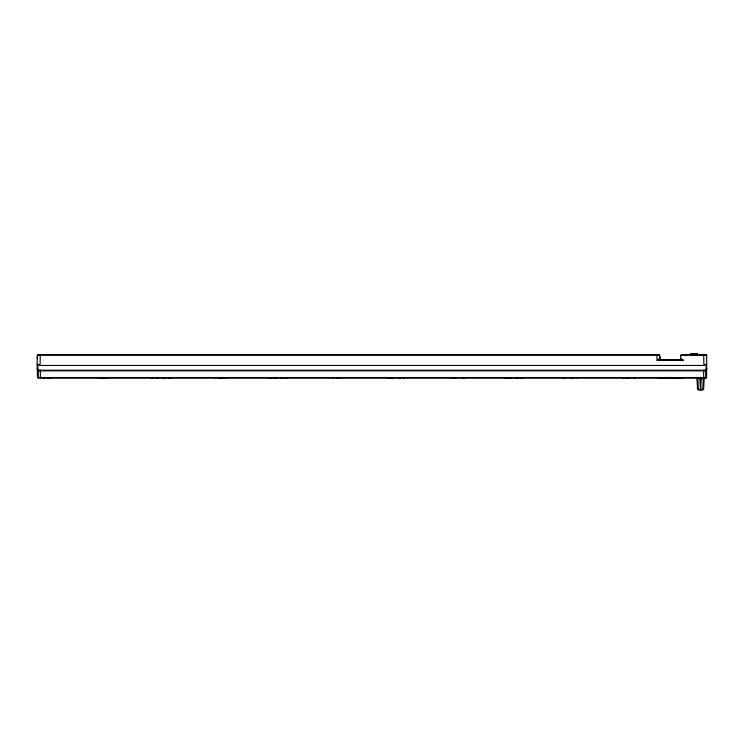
<?xml version="1.0" encoding="UTF-8"?>
<svg xmlns="http://www.w3.org/2000/svg" width="744" height="744" viewBox="0 0 744 744"><rect width="100%" height="100%" fill="white"/><g stroke="black" fill="none" stroke-linecap="round" stroke-linejoin="round"><path stroke-width="1.12" d="M634.809 377.552L634.827 378.11M657.594 377.552L657.566 378.11M682.806 377.552L682.787 378.11M392.553 377.561L392.507 378.11M399.64 377.561L399.658 378.11M510.114 377.561L510.179 378.11M627.713 377.561L627.676 378.11M706.772 363.853L703.917 365.453L40.083 365.453L40.269 354.6M685.624 355.195L685.922 354.6M660.57 359.724L659.184 354.6L37.916 354.6L37.33 355.176L37.2 362.477L37.46 377.534L705.675 377.543L705.796 370.838L706.651 370.838L706.065 370.233L37.935 370.233L37.349 370.838L705.796 370.838M706.168 364.346L706.065 370.233L706.651 370.838M43.933 378.045C44.194 377.273 43.822 378.584 42.808 378.11M164.461 378.045C164.712 377.273 164.35 378.584 163.327 378.11M274.927 378.045C274.741 377.301 275.085 378.584 276.126 378.11M680.081 359.724L680.667 359.166L680.872 355.158L682.639 354.6M701.248 378.11L700.69 389.875M696.914 377.524L697.528 389.317L702.764 389.326L703.322 378.649L704.494 378.11M697.528 389.317C698.486 390.628 702.662 390.628 703.619 389.317L704.252 377.338M275.503 378.11L275.55 377.571L275.401 378.11C274.043 377.794 274.201 377.785 275.503 378.11L275.55 377.571L275.847 378.045M156.696 378.11L156.965 377.571L158.546 378.11M674.045 377.552L673.85 378.11M157.914 378.11L157.97 377.571L156.547 378.11M674.445 378.11L674.445 377.552L673.097 378.11L674.38 377.552L674.166 378.11M659.686 357.538L659.835 356.45M675.812 377.552L675.524 378.11L672.697 378.11M705.042 377.561L704.177 378.659M101.863 377.571L99.845 378.11M101.965 377.571L101.63 378.11M660.551 378.036L659.417 377.552M100.254 377.571L100.04 378.045M105.23 377.571L104.82 378.11M219.303 377.571L218.885 378.11M224.223 377.571L223.805 378.11M274.545 377.571L274.127 378.11M336.893 377.571L336.474 378.11M341.803 377.571L341.384 378.11M454.472 377.571L454.054 378.11M572.052 377.571L571.643 378.11M576.972 377.571L576.554 378.11M679.412 377.552L678.937 378.11M675.05 360.319L675.645 359.724M510.096 378.045L511.305 378.11L510.719 377.571L509.296 378.11M681.132 377.552L680.565 378.11M37.265 358.701L37.563 358.199M665.294 377.552L664.996 378.036M665.489 377.552L664.718 378.11M681.253 377.552L680.676 378.11M516.661 377.571L516.066 378.11L516.661 377.571L518.084 378.11M634.241 377.571L633.665 378.11M664.225 377.831L663.295 377.831M37.46 364.29L37.237 364.737A1.767 1.246 -1 0 0 37.479 365.351M659.723 377.831L660.04 377.831M675.32 378.036L676.445 377.552M227.153 378.045L227.311 377.571L226.976 378.11M680.574 377.831L681.039 377.552L679.821 378.036M666.475 378.11L666.55 377.552L666.791 378.11M680.844 355.753L682.341 355.167M673.385 378.11L673.785 377.552L673.385 378.11L675.031 378.036M666.55 377.552L666.178 378.036L667.954 378.11M463.335 378.11L463.754 377.571L462.973 378.11L464.591 377.58L464.591 378.11M659.649 359.724L659.212 359.166L660.328 359.724L659.212 359.166L657.101 360.301L659.649 359.724L680.993 359.724L681.43 359.166L683.55 360.301L657.101 360.301L656.831 354.6L656.831 355.158L659.77 355.158L37.33 355.176L40.269 355.158M681.523 377.552L680.379 378.036M37.349 370.838L37.935 370.233L37.832 364.346L37.228 363.853M43.087 378.045L43.385 377.571L43.524 378.11C44.975 377.803 44.687 377.766 43.422 378.11L43.385 377.571L43.422 378.11L44.315 377.571L44.798 378.11M163.606 378.045L164.917 377.571L165.335 378.11M280.907 378.11L281.492 377.571L282.915 378.11M398.486 378.11L399.072 377.561L400.505 378.11M163.94 378.11L163.903 377.571L163.95 378.11L164.815 377.571L165.159 378.11M691.632 354.6L693.985 354.125M220.624 378.11L220.94 377.571L220.708 378.11M49.895 378.11L50.322 377.571L49.56 378.11L50.685 377.571L50.713 378.11M49.988 378.11L50.22 377.571L49.43 378.11L50.546 377.571L50.546 378.11M674.38 377.552L673.097 378.11C673.218 377.05 672.948 378.743 674.464 378.036L674.297 377.831M696.356 377.552L696.97 378.659L702.596 378.11M48.1 378.11L48.518 377.571L47.858 378.11L48.937 377.571L48.937 378.11M168.544 378.11L168.953 377.571L168.311 378.11L169.381 377.571L169.381 378.11M286.124 378.11L286.542 377.571L285.891 378.11L286.961 377.571L286.961 378.11M391.707 378.11L392.125 377.571L393.725 378.11M403.704 378.11L404.122 377.571L403.481 378.11L404.55 377.571L404.55 378.11M521.293 378.11L521.711 377.571L521.06 378.11L522.13 377.571L522.13 378.11M626.876 378.11L627.294 377.571L628.894 378.11M659.444 359.65L658.533 359.901L683.55 360.301M659.37 358.124L659.919 357.976M666.317 378.036L665.313 377.831M663.425 378.036C664.764 378.547 668.261 377.468 667.433 378.11L666.196 377.552L666.196 378.11M681.43 355.195L706.67 355.176L706.54 377.534L705.675 377.543M705.628 378.11L706.242 378.036M677.784 378.036L676.994 378.036M37.637 370.317L40.288 370.317M703.712 370.317L706.363 370.317M703.731 354.674L705.396 354.6M702.764 389.326L703.619 389.317M701.248 378.659L703.322 378.649M633.944 378.045L634.827 378.045M703.731 354.6L703.731 355.176L706.67 355.176L706.084 354.6L681.467 354.6L680.872 355.158L683.82 355.176L683.82 354.6M667.917 360.022L669.74 360.022M670.902 360.022L672.725 360.022M660.542 377.831L661.816 378.036M668.103 377.831L669.321 377.831M671.321 377.831L672.539 377.831M675.338 377.831L674.324 378.036M677.133 377.831L677.933 377.831M158.267 378.045L157.356 377.571L157.384 378.11M215.509 378.045L215.239 377.571M219.089 378.045L220.568 378.11M281.186 378.045L282.125 378.11M336.679 378.045L338.157 378.11M392.516 378.045L393.437 378.045M398.775 378.045L399.695 378.045M454.259 378.045L455.737 378.11M516.355 378.045L517.294 378.11M571.838 378.045L573.317 378.11M627.685 378.045L628.606 378.045M38.735 378.11L705.954 378.11M704.912 354.6L706.679 355.772M705.2 355.195L706.093 355.195M657.584 378.036L659.342 378.11L658.924 377.552M665.61 378.036L667.266 378.11L666.856 377.552L667.266 378.11M38.604 354.6L40.269 354.674M705.768 354.6L706.372 354.674M680.993 359.724L682.109 359.901L681.206 359.65M40.083 365.453L37.832 364.346M691.697 354.125L692.599 354.358M692.562 354.125L693.529 354.6M675.933 378.11L675.357 377.552M675.729 378.11L675.152 377.552M659.686 378.036L659.5 377.831M38.046 378.11L37.46 377.534M665.006 359.724L665.592 360.319M37.274 357.957L37.851 358.124M661.714 378.11L661.23 377.552M623.667 378.11L623.258 377.571L623.9 378.11L622.83 377.571L622.83 378.11M506.087 378.11L505.669 377.571L506.32 378.11L505.241 377.571L505.241 378.11M450.817 378.11L450.408 377.571M388.498 378.11L388.089 377.571L388.731 378.11L387.661 377.571L387.661 378.11M333.238 378.11L332.819 377.571M270.918 378.11L270.5 377.571L271.151 378.11L270.072 377.571L270.072 378.11M153.245 378.11L152.836 377.571L153.487 378.11L152.418 377.571L152.418 378.11M96.525 378.11L96.115 377.571M506.618 377.571L507.966 378.11M389.038 377.571L390.377 378.11M698.579 378.11L699.909 378.659L700.467 389.875M666.299 377.831L667.545 378.11L667.377 377.552M666.261 377.552L667.545 378.11M151.757 378.11L151.423 377.571L152.306 378.11L151.209 377.571L151.227 378.11M102.877 378.11L102.542 377.571M269.17 378.11L268.835 377.571L269.737 378.11L268.631 377.571L268.658 378.11M221.926 378.11L221.6 377.571M151.841 378.11L151.516 377.571L152.185 378.11L151.078 377.571L151.078 378.11M102.97 378.11L102.644 377.571M664.448 378.11L664.122 377.552M269.254 378.11L268.937 377.571L269.616 378.11L268.5 377.571L268.5 378.11M222.019 378.11L221.703 377.571M701.927 354.6L702.224 355.195M696.886 378.389L696.84 377.524M659.649 358.199L659.956 358.682M511.026 378.045L510.719 377.561M573.122 378.045L572.908 377.571M564.045 378.11L563.626 377.571L564.398 378.11L562.789 377.58L562.789 378.11M455.533 378.045L455.319 377.571M337.953 378.045L337.739 377.571M220.363 378.045L220.15 377.571M101.305 378.045L101.091 377.571M706.549 364.29L706.763 364.737A1.767 1.246 1 0 1 706.521 365.351M37.451 369.154L37.33 368.745M37.302 356.395L37.507 357.501M171.418 378.11L171.399 377.571L170.134 378.11L171.25 377.571L171.25 378.11M663.518 378.11L663.499 377.552M676.473 378.11L676.305 377.552L676.305 378.036M697.835 378.649L698.393 389.326M517.275 378.045L517.266 377.571M282.106 378.045L282.097 377.571M703.731 355.176L703.917 365.453M38.204 370.838L38.325 377.543M703.712 370.233L703.601 378.11M699.909 378.11L699.909 378.659M697.602 354.6L697.602 354.125L690.46 354.125L690.46 354.6M697.509 354.125L697.509 354.6M697.379 354.125L697.379 354.6M697.351 377.561L697.351 378.11M697.165 354.125L697.165 354.6M696.83 354.125L696.83 354.6M696.431 354.125L696.431 354.6M696.338 354.125L696.263 354.6M695.993 354.125L695.993 354.6M695.519 354.125L695.566 354.6M695.249 354.125L695.249 354.6M694.71 354.125L694.794 354.6M694.617 354.125L694.617 354.6M694.208 354.125L694.208 354.6M694.068 354.125L694.068 354.6M693.919 354.125L693.966 354.6M693.622 354.125L693.622 354.6M693.445 354.6L692.506 354.125M693.259 354.125L693.259 354.6M692.413 354.125L692.413 354.6M692.273 354.125L692.273 354.6M692.087 354.125L692.087 354.6M691.167 354.125L691.12 354.6M690.999 354.125L690.999 354.6M690.506 354.125L690.506 354.6M680.872 377.552L680.872 378.11M675.031 377.552L675.031 378.11M665.61 377.552L665.61 378.11M659.77 377.552L659.77 378.11M517.833 377.58L517.833 378.11M509.547 377.58L509.547 378.11M40.399 378.11L40.288 370.233M37.544 369.117A1.767 1.246 -1 0 1 37.302 368.503M706.688 368.773A1.767 1.767 0 0 1 706.549 369.433M706.447 369.368A1.767 1.767 0 0 0 706.698 368.503A1.767 1.246 1 0 1 706.456 369.117M282.05 377.561L282.032 378.11L282.078 377.561M517.22 377.561L517.201 378.11L517.247 377.561M664.597 377.552L664.578 378.036L664.597 377.552M108.103 377.571L107.778 378.11L108.094 377.571M704.801 377.84L704.801 377.84M680.667 359.166L680.314 359.724L681.43 359.166L680.667 359.166M96.59 378.045L96.404 377.571L96.59 378.045M695.789 354.6L695.789 354.125L695.733 354.6"/></g></svg>
